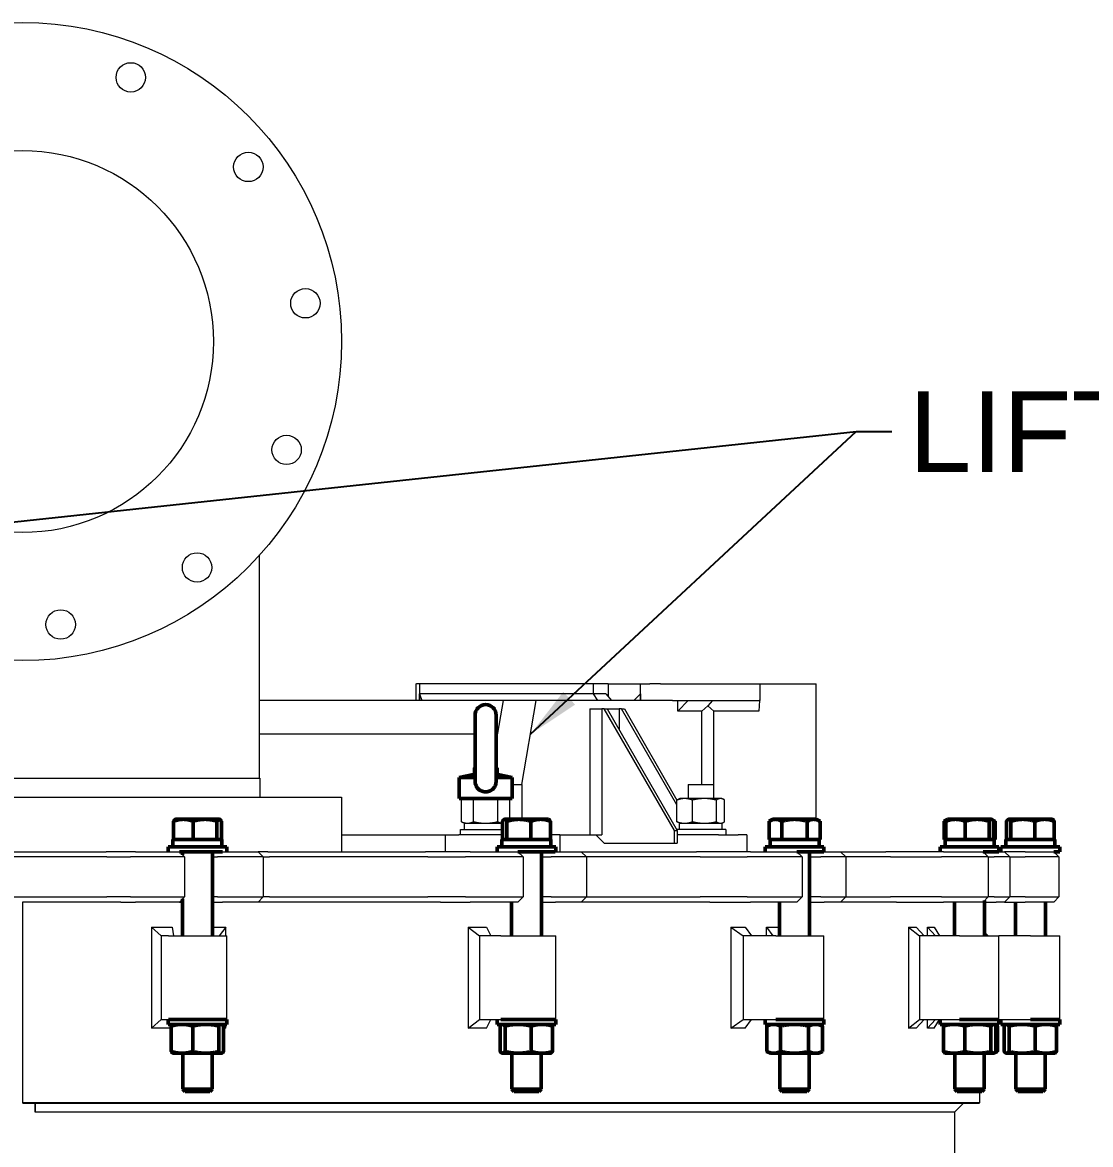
# Model space of a CAD drawing. Header units: inches. Extents: x 20 to 536, y 8 to 344.
# Drawn here: x 277 to 308.8, y 126.69 to 160.09 of the extents above; entities that cross this region are included whole.
import ezdxf

# ---------------------------------------------------------------- set-up
doc = ezdxf.new("R2010")
doc.units = ezdxf.units.IN
doc.header["$LTSCALE"] = 16
doc.header["$MEASUREMENT"] = 0
doc.layers.add('Symbol (ANSI)', color=7, linetype='Continuous', lineweight=25)
doc.layers.add('Visible (ANSI)', color=7, linetype='Continuous', lineweight=50)
doc.styles.add('Standard D-E', font='arial.ttf')
doc.dimstyles.new('in [mm] D-E NeptuneBenson$7', dxfattribs={"dimscale": 16, "dimtxt": 0.15, "dimasz": 0.098425, "dimexe": 0.125, "dimexo": 0.063, "dimgap": 0.031496, "dimtad": 0, "dimtih": 1, "dimtoh": 1, "dimdec": 4, "dimrnd": 1e-08, "dimzin": 3, "dimdsep": 46, "dimlunit": 5, "dimtxsty": 'Standard D-E', "dimcen": 0.09, "dimdle": 0.393701, "dimclrd": 256, "dimclre": 256, "dimclrt": 256, "dimadec": 1, "dimazin": 1, "dimtfac": 1, "dimtofl": 0, "dimtmove": 0, "dimatfit": 3, "dimfxl": 1, "dimfrac": 1, "dimtolj": 1, "dimtzin": 4, "dimlwd": -1, "dimlwe": -1, "dimarcsym": 0})

msp = doc.modelspace()

# ---------------------------------------------------------------- linework, layer by layer
at = {"layer": 'Visible (ANSI)', "linetype": 'Continuous', "lineweight": 18}
for p, q in [((284.06419, 137.59484), (284.06419, 144.24046)), ((288.71083, 140.40734), (288.72913, 140.40734)), ((288.71083, 140.40734), (288.71083, 139.90734)), ((288.8261, 140.40734), (288.72913, 140.40734)), ((293.99075, 140.40734), (288.8261, 140.40734)), ((288.8261, 140.40734), (288.8261, 139.90734)), ((294.4395, 140.40734), (293.99075, 140.40734)), ((293.99075, 140.40734), (293.99075, 140.10734)), ((294.4395, 140.40734), (294.65294, 140.40734)), ((294.4395, 140.40734), (294.4395, 140.02858)), ((294.65294, 140.40734), (295.40344, 140.40734)), ((295.40344, 140.40734), (295.68129, 140.40734)), ((295.40344, 139.90734), (295.40344, 140.40734)), ((295.99797, 140.40734), (295.68129, 140.40734)), ((295.99797, 140.40734), (298.92975, 140.40734)), ((298.92975, 140.40734), (298.96459, 140.40734)), ((298.96459, 140.40734), (299.93982, 140.40734)), ((298.96459, 139.90734), (298.96459, 140.40734)), ((299.93982, 140.40734), (300.63211, 140.40734)), ((300.63211, 136.37097), (300.63211, 140.40734)), ((288.8261, 140.10734), (288.89487, 139.90734)), ((288.8261, 139.90734), (288.8261, 140.10734)), ((293.99075, 140.10734), (288.8261, 140.10734)), ((294.37337, 140.10734), (293.99075, 140.10734)), ((293.99075, 140.10734), (294.12236, 139.90734)), ((294.37337, 140.10734), (294.54131, 139.90734)), ((295.40344, 140.10734), (295.20642, 139.90734)), ((295.40344, 140.10734), (295.40344, 139.90734)), ((291.3129, 139.90734), (284.06419, 139.90734)), ((291.3129, 139.90734), (288.89487, 139.90734)), ((291.3129, 139.90734), (291.10615, 138.70351)), ((292.29804, 139.90734), (291.3129, 139.90734)), ((291.86869, 137.40734), (292.29804, 139.90734)), ((296.35013, 139.90734), (292.29804, 139.90734)), ((293.89305, 139.65734), (294.25458, 139.65734)), ((293.89305, 139.65734), (293.89305, 135.90734)), ((294.32107, 139.65734), (294.25458, 139.65734)), ((294.25458, 139.65734), (294.25458, 135.90734)), ((296.40958, 136.03734), (294.32107, 139.65734)), ((294.32107, 139.65734), (294.40694, 139.65734)), ((294.40694, 139.65734), (296.49545, 136.03734)), ((294.40827, 139.65734), (294.76979, 139.65734)), ((294.40827, 139.65734), (294.40827, 139.65505)), ((294.83629, 139.65734), (294.76979, 139.65734)), ((294.76979, 139.65734), (294.76979, 139.02842)), ((296.48593, 136.79801), (294.83629, 139.65734)), ((294.83629, 139.65734), (294.92216, 139.65734)), ((294.92216, 139.65734), (296.48701, 136.94499)), ((296.35013, 139.90734), (298.92975, 139.90734)), ((296.82316, 139.90734), (296.5153, 139.59484)), ((296.5153, 139.59484), (296.5153, 139.90734)), ((297.40687, 139.74577), (297.22441, 139.59484)), ((297.54476, 139.90734), (297.40687, 139.74577)), ((297.58934, 139.59484), (297.40687, 139.74577)), ((298.9482, 139.90734), (298.92036, 139.59484)), ((298.96459, 139.90734), (298.92975, 139.90734)), ((297.22441, 139.59484), (296.5153, 139.59484)), ((297.22441, 137.40734), (297.22441, 139.59484)), ((298.92036, 139.59484), (297.58934, 139.59484)), ((297.58934, 136.98934), (297.58934, 139.59484)), ((290.47623, 138.90734), (284.06419, 138.90734)), ((291.14116, 138.90734), (291.10615, 138.90734)), ((290.42869, 137.90734), (290.41619, 137.89484)), ((290.47623, 137.89484), (290.41619, 137.89484)), ((290.41619, 137.89484), (290.41619, 137.69835)), ((290.42869, 137.90734), (290.47623, 137.90734)), ((291.10615, 137.90734), (291.15369, 137.90734)), ((291.16619, 137.89484), (291.10615, 137.89484)), ((291.15369, 137.90734), (291.16619, 137.89484)), ((291.16619, 137.89484), (291.16619, 137.69835)), ((269.93919, 137.59484), (284.06519, 137.59484)), ((284.06519, 137.59484), (284.06519, 137.03234)), ((291.57859, 137.40734), (291.86869, 137.40734)), ((291.86869, 137.40734), (291.86869, 136.37097)), ((296.82166, 137.40734), (297.57166, 137.40734)), ((296.82166, 137.40734), (296.82166, 136.98934)), ((297.57166, 137.40734), (297.57166, 136.98934)), ((267.50219, 137.03234), (286.50219, 137.03234)), ((286.50219, 137.03234), (286.50219, 135.40734)), ((290.16619, 136.98934), (290.0695, 136.94426)), ((291.41619, 136.98934), (291.51288, 136.94426)), ((296.57166, 136.98934), (296.53155, 136.97064)), ((296.71788, 136.98934), (296.57166, 136.98934)), ((297.30519, 136.98934), (296.71788, 136.98934)), ((297.78397, 136.98934), (297.30519, 136.98934)), ((297.82166, 136.98934), (297.78397, 136.98934)), ((297.82166, 136.98934), (297.86177, 136.97064)), ((290.0695, 136.30043), (290.0695, 136.94426)), ((290.43035, 136.30043), (290.43035, 136.94426)), ((291.15203, 136.30043), (291.15203, 136.94426)), ((291.51288, 136.37097), (291.51288, 136.94426)), ((296.48593, 136.30043), (296.48593, 136.94426)), ((296.94983, 136.30043), (296.94983, 136.94426)), ((297.66055, 136.30043), (297.66055, 136.94426)), ((297.90738, 136.30043), (297.90738, 136.94426)), ((290.16619, 136.25534), (290.0695, 136.30043)), ((290.04119, 136.06734), (291.29305, 136.06734)), ((290.04119, 135.90734), (290.04119, 136.06734)), ((290.16571, 136.06734), (290.16571, 136.25534)), ((290.16571, 136.25534), (291.29305, 136.25534)), ((296.40958, 136.03734), (296.49545, 136.03734)), ((296.40958, 135.65734), (296.40958, 136.03734)), ((297.94666, 136.06734), (296.47814, 136.06734)), ((296.49545, 136.03734), (296.49545, 135.65734)), ((296.57166, 136.25534), (296.53155, 136.27405)), ((296.56416, 136.25534), (297.82916, 136.25534)), ((296.56416, 136.06734), (296.56416, 136.25534)), ((297.82166, 136.25534), (297.86177, 136.27405)), ((297.82916, 136.06734), (297.82916, 136.25534)), ((297.94666, 136.06734), (297.94666, 135.90734)), ((286.50219, 135.90734), (289.58341, 135.90734)), ((289.58341, 135.90734), (289.99754, 135.90734)), ((289.58341, 135.90734), (289.58341, 135.40734)), ((291.29305, 135.90734), (289.99754, 135.90734)), ((292.99825, 135.90734), (292.71766, 135.90734)), ((292.99825, 135.90734), (293.89305, 135.90734)), ((292.99825, 135.90734), (292.99825, 135.40734)), ((293.89305, 135.90734), (294.25458, 135.90734)), ((294.07479, 135.90734), (294.32107, 135.65734)), ((294.32107, 135.65734), (296.40958, 135.65734)), ((296.40958, 135.65734), (296.49545, 135.65734)), ((297.72687, 135.90734), (296.49545, 135.90734)), ((297.72687, 135.90734), (298.30531, 135.90734)), ((298.56292, 135.90734), (298.30531, 135.90734)), ((298.56292, 135.90734), (298.57035, 135.90734)), ((298.57035, 135.90734), (298.57035, 135.40734)), ((274.50487, 135.40734), (279.49951, 135.40734)), ((280.20227, 135.40734), (279.49951, 135.40734)), ((280.36831, 135.40734), (280.20227, 135.40734)), ((280.36831, 135.40734), (281.31926, 135.40734)), ((281.31926, 135.40734), (281.59243, 135.40734)), ((281.59243, 135.40734), (281.67323, 135.40734)), ((281.67323, 135.40734), (281.82823, 135.25234)), ((282.96188, 135.40734), (282.95853, 135.40734)), ((282.96188, 135.40734), (283.07422, 135.40734)), ((283.07422, 135.40734), (283.34461, 135.40734)), ((283.34461, 135.40734), (284.01509, 135.40734)), ((284.31234, 135.40734), (284.01509, 135.40734)), ((284.01509, 135.40734), (284.17009, 135.25234)), ((284.31234, 135.40734), (289.00577, 135.40734)), ((289.85039, 135.40734), (289.00577, 135.40734)), ((290.3285, 135.40734), (289.85039, 135.40734)), ((290.3285, 135.40734), (291.45805, 135.40734)), ((291.45805, 135.40734), (291.70105, 135.40734)), ((291.70105, 135.40734), (291.75058, 135.40734)), ((291.75058, 135.40734), (291.90558, 135.25234)), ((292.87234, 135.40734), (292.86269, 135.40734)), ((292.87234, 135.40734), (293.00412, 135.40734)), ((293.00412, 135.40734), (293.23911, 135.40734)), ((293.23911, 135.40734), (293.63734, 135.40734)), ((293.63734, 135.40734), (297.06421, 135.40734)), ((293.63734, 135.40734), (293.79234, 135.25234)), ((297.94883, 135.40734), (297.06421, 135.40734)), ((298.68134, 135.40734), (297.94883, 135.40734)), ((298.68134, 135.40734), (299.85325, 135.40734)), ((299.85325, 135.40734), (300.03677, 135.40734)), ((300.03677, 135.40734), (300.06051, 135.40734)), ((300.06051, 135.40734), (300.21551, 135.25234)), ((300.86863, 135.40734), (300.86337, 135.40734)), ((300.86863, 135.40734), (301.00394, 135.40734)), ((301.00394, 135.40734), (301.1752, 135.40734)), ((301.1752, 135.40734), (301.35507, 135.40734)), ((301.35507, 135.40734), (302.70288, 135.40734)), ((301.35507, 135.40734), (301.51007, 135.25234)), ((303.5208, 135.40734), (302.70288, 135.40734)), ((304.41935, 135.40734), (303.5208, 135.40734)), ((304.41935, 135.40734), (305.49227, 135.40734)), ((305.49227, 135.40734), (305.59418, 135.40734)), ((305.59418, 135.40734), (305.60073, 135.40734)), ((305.60073, 135.40734), (305.75573, 135.25234)), ((306.07392, 135.40734), (306.1088, 135.40734)), ((306.1088, 135.40734), (306.19567, 135.40734)), ((306.19567, 135.40734), (306.23739, 135.40734)), ((306.85044, 135.40734), (306.23739, 135.40734)), ((306.23739, 135.40734), (306.39239, 135.25234)), ((306.85044, 135.40734), (307.69497, 135.40734)), ((307.69497, 135.40734), (307.70297, 135.40734)), ((307.70297, 135.40734), (307.703, 135.40734)), ((307.703, 135.40734), (307.858, 135.25234)), ((279.51317, 135.25234), (274.49121, 135.25234)), ((279.51317, 135.25234), (280.04962, 135.25234)), ((280.04962, 135.25234), (280.21567, 135.25234)), ((281.34105, 135.25234), (280.21567, 135.25234)), ((281.6156, 135.25234), (281.34105, 135.25234)), ((281.82823, 135.25234), (281.6156, 135.25234)), ((281.82823, 135.25234), (281.82823, 134.06234)), ((282.66023, 135.25234), (282.80924, 135.25234)), ((283.10487, 135.25234), (282.80924, 135.25234)), ((283.37662, 135.25234), (283.10487, 135.25234)), ((284.17009, 135.25234), (283.37662, 135.25234)), ((284.17009, 135.25234), (284.35231, 135.25234)), ((284.17009, 135.25234), (284.17009, 134.06234)), ((289.07141, 135.25234), (284.35231, 135.25234)), ((289.07141, 135.25234), (289.71616, 135.25234)), ((289.71616, 135.25234), (290.19427, 135.25234)), ((291.53101, 135.25234), (290.19427, 135.25234)), ((291.77524, 135.25234), (291.53101, 135.25234)), ((291.90558, 135.25234), (291.77524, 135.25234)), ((291.90558, 135.25234), (291.90558, 134.06234)), ((292.45286, 135.25234), (292.73811, 135.25234)), ((293.08488, 135.25234), (292.73811, 135.25234)), ((293.32106, 135.25234), (293.08488, 135.25234)), ((293.79234, 135.25234), (293.32106, 135.25234)), ((297.17392, 135.25234), (293.79234, 135.25234)), ((293.79234, 135.25234), (293.79234, 134.06234)), ((297.17392, 135.25234), (297.8492, 135.25234)), ((297.8492, 135.25234), (298.5817, 135.25234)), ((299.96858, 135.25234), (298.5817, 135.25234)), ((300.15303, 135.25234), (299.96858, 135.25234)), ((300.21551, 135.25234), (300.15303, 135.25234)), ((300.21551, 135.25234), (300.21551, 134.06234)), ((300.43587, 135.25234), (300.769, 135.25234)), ((301.12508, 135.25234), (300.769, 135.25234)), ((301.2972, 135.25234), (301.12508, 135.25234)), ((301.51007, 135.25234), (301.2972, 135.25234)), ((302.84342, 135.25234), (301.51007, 135.25234)), ((301.51007, 135.25234), (301.51007, 134.06234)), ((302.84342, 135.25234), (303.46779, 135.25234)), ((303.46779, 135.25234), (304.36633, 135.25234)), ((305.63607, 135.25234), (304.36633, 135.25234)), ((305.73849, 135.25234), (305.63607, 135.25234)), ((305.75573, 135.25234), (305.73849, 135.25234)), ((305.75573, 135.25234), (305.93326, 135.25234)), ((305.75573, 135.25234), (305.75573, 134.06234)), ((306.25571, 135.25234), (305.93326, 135.25234)), ((306.34301, 135.25234), (306.25571, 135.25234)), ((306.39239, 135.25234), (306.34301, 135.25234)), ((306.39239, 135.25234), (306.85044, 135.25234)), ((306.39239, 135.25234), (306.39239, 134.06234)), ((307.84988, 135.25234), (306.85044, 135.25234)), ((307.85793, 135.25234), (307.84988, 135.25234)), ((307.858, 135.25234), (307.85793, 135.25234)), ((307.858, 135.25234), (307.858, 134.06234)), ((274.49121, 134.06234), (279.51317, 134.06234)), ((280.04962, 134.06234), (279.51317, 134.06234)), ((280.21567, 134.06234), (280.04962, 134.06234)), ((280.21567, 134.06234), (281.34105, 134.06234)), ((281.34105, 134.06234), (281.6156, 134.06234)), ((281.6156, 134.06234), (281.82823, 134.06234)), ((281.67323, 133.90734), (281.82823, 134.06234)), ((282.80924, 134.06234), (282.66023, 134.06234)), ((282.80924, 134.06234), (283.10487, 134.06234)), ((283.10487, 134.06234), (283.37662, 134.06234)), ((283.37662, 134.06234), (284.17009, 134.06234)), ((284.01509, 133.90734), (284.17009, 134.06234)), ((284.35231, 134.06234), (284.17009, 134.06234)), ((284.35231, 134.06234), (289.07141, 134.06234)), ((289.71616, 134.06234), (289.07141, 134.06234)), ((290.19427, 134.06234), (289.71616, 134.06234)), ((290.19427, 134.06234), (291.53101, 134.06234)), ((291.53101, 134.06234), (291.77524, 134.06234)), ((291.75058, 133.90734), (291.90558, 134.06234)), ((291.77524, 134.06234), (291.90558, 134.06234)), ((292.73811, 134.06234), (292.45286, 134.06234)), ((292.73811, 134.06234), (293.08488, 134.06234)), ((293.08488, 134.06234), (293.32106, 134.06234)), ((293.32106, 134.06234), (293.79234, 134.06234)), ((293.63734, 133.90734), (293.79234, 134.06234)), ((293.79234, 134.06234), (297.17392, 134.06234)), ((297.8492, 134.06234), (297.17392, 134.06234)), ((298.5817, 134.06234), (297.8492, 134.06234)), ((298.5817, 134.06234), (299.96858, 134.06234)), ((299.96858, 134.06234), (300.15303, 134.06234)), ((300.06051, 133.90734), (300.21551, 134.06234)), ((300.15303, 134.06234), (300.21551, 134.06234)), ((300.769, 134.06234), (300.43587, 134.06234)), ((300.769, 134.06234), (301.12508, 134.06234)), ((301.12508, 134.06234), (301.2972, 134.06234)), ((301.2972, 134.06234), (301.51007, 134.06234)), ((301.35507, 133.90734), (301.51007, 134.06234)), ((301.51007, 134.06234), (302.84342, 134.06234)), ((303.46779, 134.06234), (302.84342, 134.06234)), ((304.36633, 134.06234), (303.46779, 134.06234)), ((304.36633, 134.06234), (305.63607, 134.06234)), ((305.60073, 133.90734), (305.75573, 134.06234)), ((305.63607, 134.06234), (305.73849, 134.06234)), ((305.73849, 134.06234), (305.75573, 134.06234)), ((305.93326, 134.06234), (305.75573, 134.06234)), ((305.93326, 134.06234), (306.25571, 134.06234)), ((306.23739, 133.90734), (306.39239, 134.06234)), ((306.25571, 134.06234), (306.34301, 134.06234)), ((306.34301, 134.06234), (306.39239, 134.06234)), ((306.85044, 134.06234), (306.39239, 134.06234)), ((306.85044, 134.06234), (307.84988, 134.06234)), ((307.703, 133.90734), (307.858, 134.06234)), ((307.84988, 134.06234), (307.85793, 134.06234)), ((307.85793, 134.06234), (307.858, 134.06234)), ((277.00222, 133.90734), (277.00222, 127.93859)), ((279.93238, 133.90734), (277.00222, 133.90734)), ((279.93238, 133.90734), (280.20227, 133.90734)), ((280.20227, 133.90734), (280.36831, 133.90734)), ((281.31926, 133.90734), (280.36831, 133.90734)), ((281.59243, 133.90734), (281.31926, 133.90734)), ((281.67323, 133.90734), (281.59243, 133.90734)), ((281.67323, 133.90734), (281.76523, 133.90734)), ((282.66023, 133.90734), (282.77941, 133.90734)), ((282.77941, 133.90734), (282.96188, 133.90734)), ((283.07422, 133.90734), (282.96188, 133.90734)), ((283.34461, 133.90734), (283.07422, 133.90734)), ((284.01509, 133.90734), (283.34461, 133.90734)), ((289.45204, 133.90734), (284.01509, 133.90734)), ((289.45204, 133.90734), (289.85039, 133.90734)), ((289.85039, 133.90734), (290.3285, 133.90734)), ((291.45805, 133.90734), (290.3285, 133.90734)), ((291.70105, 133.90734), (291.45805, 133.90734)), ((291.75058, 133.90734), (291.70105, 133.90734)), ((292.45286, 133.90734), (292.87234, 133.90734)), ((293.00412, 133.90734), (292.87234, 133.90734)), ((293.23911, 133.90734), (293.00412, 133.90734)), ((293.63734, 133.90734), (293.23911, 133.90734)), ((297.47007, 133.90734), (293.63734, 133.90734)), ((297.47007, 133.90734), (297.94883, 133.90734)), ((297.94883, 133.90734), (298.68134, 133.90734)), ((299.85325, 133.90734), (298.68134, 133.90734)), ((300.03677, 133.90734), (299.85325, 133.90734)), ((300.06051, 133.90734), (300.03677, 133.90734)), ((300.43587, 133.90734), (300.86863, 133.90734)), ((301.00394, 133.90734), (300.86863, 133.90734)), ((301.1752, 133.90734), (301.00394, 133.90734)), ((301.35507, 133.90734), (301.1752, 133.90734)), ((303.01937, 133.90734), (301.35507, 133.90734)), ((303.01937, 133.90734), (303.5208, 133.90734)), ((303.5208, 133.90734), (304.41935, 133.90734)), ((305.49227, 133.90734), (304.41935, 133.90734)), ((305.59418, 133.90734), (305.49227, 133.90734)), ((305.60073, 133.90734), (305.59418, 133.90734)), ((305.64642, 133.90734), (305.98627, 133.90734)), ((306.1088, 133.90734), (305.98627, 133.90734)), ((306.19567, 133.90734), (306.1088, 133.90734)), ((306.23739, 133.90734), (306.19567, 133.90734)), ((306.23739, 133.90734), (306.85044, 133.90734)), ((307.69497, 133.90734), (306.85044, 133.90734)), ((307.70297, 133.90734), (307.69497, 133.90734)), ((307.703, 133.90734), (307.70297, 133.90734)), ((280.83973, 133.15724), (280.83973, 130.15744)), ((280.83973, 133.15724), (281.46252, 133.15724)), ((280.83973, 133.15724), (281.13077, 132.90734)), ((281.46252, 133.15724), (281.50163, 132.90734)), ((282.66023, 133.15724), (283.05535, 133.15724)), ((283.05535, 133.15724), (282.85419, 132.90734)), ((283.05535, 132.90734), (283.05535, 133.15724)), ((290.26756, 133.15724), (290.26756, 130.15744)), ((290.26756, 133.15724), (290.82145, 133.15724)), ((290.26756, 133.15724), (290.61339, 132.90734)), ((290.82145, 133.15724), (290.94263, 132.90734)), ((298.09539, 133.15724), (298.09539, 130.15744)), ((298.09539, 133.15724), (298.51357, 133.15724)), ((298.09539, 133.15724), (298.45429, 132.90734)), ((298.51357, 133.15724), (298.70221, 132.90734)), ((299.15077, 133.15724), (299.34499, 132.90734)), ((299.15077, 132.90734), (299.15077, 133.15724)), ((299.15077, 133.15724), (299.54087, 133.15724)), ((303.37907, 133.15724), (303.37907, 130.15744)), ((303.37907, 133.15724), (303.61111, 133.15724)), ((303.37907, 133.15724), (303.70775, 132.90734)), ((303.61111, 133.15724), (303.84444, 132.90734)), ((303.95015, 133.15724), (304.18646, 132.90734)), ((303.95015, 132.90734), (303.95015, 133.15724)), ((303.95015, 133.15724), (304.14855, 133.15724)), ((304.14855, 133.15724), (304.30629, 132.90734)), ((305.64642, 133.01003), (305.7491, 132.90734)), ((305.64642, 132.99783), (305.74013, 132.90734)), ((281.35103, 132.90734), (281.13077, 132.90734)), ((281.13077, 132.90734), (281.13077, 130.40734)), ((281.35103, 132.90734), (283.08773, 132.90734)), ((283.08773, 130.40734), (283.08773, 132.90734)), ((291.24758, 132.90734), (290.61339, 132.90734)), ((290.61339, 132.90734), (290.61339, 130.40734)), ((291.24758, 132.90734), (292.88036, 132.90734)), ((292.88036, 130.40734), (292.88036, 132.90734)), ((299.42593, 132.90734), (298.45429, 132.90734)), ((298.45429, 132.90734), (298.45429, 130.40734)), ((299.42593, 132.90734), (300.86337, 132.90734)), ((300.86337, 130.40734), (300.86337, 132.90734)), ((304.89965, 132.90734), (303.70775, 132.90734)), ((303.70775, 132.90734), (303.70775, 130.40734)), ((304.89965, 132.90734), (306.07392, 132.90734)), ((306.07392, 130.40734), (306.07392, 132.90734)), ((307.00852, 132.90734), (306.07392, 132.90734)), ((307.00852, 132.90734), (307.88352, 132.90734)), ((307.88352, 130.40734), (307.88352, 132.90734)), ((277.00222, 130.90734), (277.00217, 130.90734)), ((280.83973, 130.15744), (281.13077, 130.40734)), ((281.13077, 130.40734), (281.35103, 130.40734)), ((283.08773, 130.40734), (281.35103, 130.40734)), ((290.26756, 130.15744), (290.61339, 130.40734)), ((290.61339, 130.40734), (291.24758, 130.40734)), ((290.82145, 130.15744), (290.94263, 130.40734)), ((292.88036, 130.40734), (291.24758, 130.40734)), ((298.09539, 130.15744), (298.45429, 130.40734)), ((298.45429, 130.40734), (299.42593, 130.40734)), ((298.51357, 130.15744), (298.70221, 130.40734)), ((300.86337, 130.40734), (299.42593, 130.40734)), ((303.37907, 130.15744), (303.70775, 130.40734)), ((303.61111, 130.15744), (303.84444, 130.40734)), ((303.70775, 130.40734), (304.89965, 130.40734)), ((303.95015, 130.15744), (304.18646, 130.40734)), ((303.95015, 130.15744), (303.95015, 130.40734)), ((304.14855, 130.15744), (304.30629, 130.40734)), ((306.07392, 130.40734), (304.89965, 130.40734)), ((306.07392, 130.40734), (307.00852, 130.40734)), ((307.88352, 130.40734), (307.00852, 130.40734)), ((281.43313, 130.15744), (280.83973, 130.15744)), ((281.47848, 130.2594), (281.47963, 130.26672)), ((283.05535, 130.15744), (282.96739, 130.26672)), ((283.05535, 130.15744), (282.99234, 130.15744)), ((283.05535, 130.15744), (283.05535, 130.26672)), ((290.82145, 130.15744), (290.26756, 130.15744)), ((298.51357, 130.15744), (298.09539, 130.15744)), ((299.15077, 130.15744), (299.15077, 130.26672)), ((299.15077, 130.15744), (299.15814, 130.16692)), ((299.15814, 130.15744), (299.15077, 130.15744)), ((299.21656, 130.24209), (299.2357, 130.26672)), ((303.61111, 130.15744), (303.37907, 130.15744)), ((304.14855, 130.15744), (303.95015, 130.15744)), ((305.50352, 127.93859), (305.50352, 128.26697)), ((277.00222, 127.93859), (305.50352, 127.93859)), ((305.47227, 127.90734), (277.0266, 127.90734)), ((277.38534, 127.90734), (277.38192, 127.65734)), ((277.38192, 127.65734), (277.38192, 127.90734)), ((304.75421, 127.65734), (277.38192, 127.65734)), ((304.75421, 127.65734), (305.00421, 127.90734)), ((304.75421, 127.65734), (304.75421, 115.65734)), ((305.47227, 127.90734), (305.50352, 127.93859))]:
    msp.add_line(p, q, dxfattribs=at)
at = {"layer": 'Visible (ANSI)'}
for p, q in [((290.47623, 139.46966), (290.47623, 137.53399)), ((291.10615, 137.53399), (291.10615, 139.46966)), ((290.37585, 137.69835), (290.00379, 137.61926)), ((290.47623, 137.69835), (290.37585, 137.69835)), ((291.20653, 137.69835), (291.10615, 137.69835)), ((291.20653, 137.69835), (291.57859, 137.61926)), ((290.47623, 137.61926), (290.00379, 137.61926)), ((290.00379, 136.98934), (290.00379, 137.61926)), ((291.57859, 137.61926), (291.10615, 137.61926)), ((291.57859, 136.98934), (291.57859, 137.61926)), ((291.57859, 136.98934), (290.00379, 136.98934)), ((281.50144, 135.76697), (281.50144, 136.31238)), ((281.55673, 136.37097), (281.54684, 136.36526)), ((281.79204, 136.37097), (281.55673, 136.37097)), ((282.4383, 136.37097), (281.79204, 136.37097)), ((282.08265, 135.76697), (282.08265, 136.31238)), ((282.85899, 136.37097), (282.4383, 136.37097)), ((282.79394, 135.76697), (282.79394, 136.31238)), ((282.86873, 136.37097), (282.85899, 136.37097)), ((282.86873, 136.37097), (282.87863, 136.36526)), ((282.92403, 135.76697), (282.92403, 136.31238)), ((291.29305, 135.76697), (291.29305, 136.31238)), ((291.34936, 136.37097), (291.33901, 136.365)), ((291.35954, 136.37097), (291.34936, 136.37097)), ((291.78219, 136.37097), (291.35954, 136.37097)), ((291.42604, 135.76697), (291.42604, 136.31238)), ((292.428, 136.37097), (291.78219, 136.37097)), ((292.13834, 135.76697), (292.13834, 136.31238)), ((292.66136, 136.37097), (292.428, 136.37097)), ((292.66136, 136.37097), (292.6717, 136.365)), ((292.71766, 135.76697), (292.71766, 136.31238)), ((299.23089, 135.76697), (299.23089, 136.31238)), ((299.33237, 136.37097), (299.23174, 136.31287)), ((299.4209, 136.37097), (299.33237, 136.37097)), ((299.98965, 136.37097), (299.4209, 136.37097)), ((299.6109, 135.76697), (299.6109, 136.31238)), ((300.55712, 136.37097), (299.98965, 136.37097)), ((300.36839, 135.76697), (300.36839, 136.31238)), ((300.64437, 136.37097), (300.55712, 136.37097)), ((300.64437, 136.37097), (300.74501, 136.31287)), ((300.74586, 135.76697), (300.74586, 136.31238)), ((304.44144, 135.76697), (304.44144, 136.31238)), ((304.53302, 136.36526), (304.44228, 136.31287)), ((304.48762, 135.76697), (304.48762, 136.31238)), ((304.54292, 136.37097), (304.53302, 136.36526)), ((304.77822, 136.37097), (304.54292, 136.37097)), ((305.42448, 136.37097), (304.77822, 136.37097)), ((305.06883, 135.76697), (305.06883, 136.31238)), ((305.84517, 136.37097), (305.42448, 136.37097)), ((305.78013, 135.76697), (305.78013, 136.31238)), ((305.85492, 136.37097), (305.84517, 136.37097)), ((305.85492, 136.37097), (305.86481, 136.36526)), ((305.86481, 136.36526), (305.95556, 136.31287)), ((305.91022, 135.76697), (305.91022, 136.31238)), ((305.9564, 135.76697), (305.9564, 136.31238)), ((306.29622, 135.76697), (306.29622, 136.31238)), ((306.35252, 136.37097), (306.34217, 136.365)), ((306.36271, 136.37097), (306.35252, 136.37097)), ((306.78535, 136.37097), (306.36271, 136.37097)), ((306.4292, 135.76697), (306.4292, 136.31238)), ((307.43116, 136.37097), (306.78535, 136.37097)), ((307.1415, 135.76697), (307.1415, 136.31238)), ((307.66452, 136.37097), (307.43116, 136.37097)), ((307.66452, 136.37097), (307.67487, 136.365)), ((307.72082, 135.76697), (307.72082, 136.31238)), ((281.48323, 135.76697), (282.94223, 135.76697)), ((281.48323, 135.76697), (281.48323, 135.54797)), ((281.79204, 135.76697), (281.50144, 135.76697)), ((281.55673, 135.76697), (281.55673, 135.76697)), ((282.08265, 135.76697), (281.79204, 135.76697)), ((282.4383, 135.76697), (282.08265, 135.76697)), ((282.79394, 135.76697), (282.4383, 135.76697)), ((282.85899, 135.76697), (282.79394, 135.76697)), ((282.92403, 135.76697), (282.85899, 135.76697)), ((282.86873, 135.76697), (282.86873, 135.76697)), ((282.94223, 135.76697), (282.94223, 135.54797)), ((291.27586, 135.76697), (292.73486, 135.76697)), ((291.27586, 135.76697), (291.27586, 135.54797)), ((291.35954, 135.76697), (291.29305, 135.76697)), ((291.34936, 135.76697), (291.34936, 135.76697)), ((291.42604, 135.76697), (291.35954, 135.76697)), ((291.78219, 135.76697), (291.42604, 135.76697)), ((292.13834, 135.76697), (291.78219, 135.76697)), ((292.428, 135.76697), (292.13834, 135.76697)), ((292.71766, 135.76697), (292.428, 135.76697)), ((292.66136, 135.76697), (292.66136, 135.76697)), ((292.73486, 135.76697), (292.73486, 135.54797)), ((299.4209, 135.76697), (299.23089, 135.76697)), ((299.25887, 135.76697), (300.71787, 135.76697)), ((299.25887, 135.76697), (299.25887, 135.54797)), ((299.33237, 135.76697), (299.33237, 135.76697)), ((299.6109, 135.76697), (299.4209, 135.76697)), ((299.98965, 135.76697), (299.6109, 135.76697)), ((300.36839, 135.76697), (299.98965, 135.76697)), ((300.55712, 135.76697), (300.36839, 135.76697)), ((300.74586, 135.76697), (300.55712, 135.76697)), ((300.64437, 135.76697), (300.64437, 135.76697)), ((300.71787, 135.76697), (300.71787, 135.54797)), ((304.48762, 135.76697), (304.44144, 135.76697)), ((304.46942, 135.76697), (305.92842, 135.76697)), ((304.46942, 135.76697), (304.46942, 135.54797)), ((304.77822, 135.76697), (304.48762, 135.76697)), ((304.54292, 135.76697), (304.54292, 135.76697)), ((305.06883, 135.76697), (304.77822, 135.76697)), ((305.42448, 135.76697), (305.06883, 135.76697)), ((305.78013, 135.76697), (305.42448, 135.76697)), ((305.84517, 135.76697), (305.78013, 135.76697)), ((305.91022, 135.76697), (305.84517, 135.76697)), ((305.85492, 135.76697), (305.85492, 135.76697)), ((305.9564, 135.76697), (305.91022, 135.76697)), ((305.92842, 135.76697), (305.92842, 135.54797)), ((306.27902, 135.76697), (307.73802, 135.76697)), ((306.27902, 135.76697), (306.27902, 135.54797)), ((306.36271, 135.76697), (306.29622, 135.76697)), ((306.35252, 135.76697), (306.35252, 135.76697)), ((306.4292, 135.76697), (306.36271, 135.76697)), ((306.78535, 135.76697), (306.4292, 135.76697)), ((307.1415, 135.76697), (306.78535, 135.76697)), ((307.43116, 135.76697), (307.1415, 135.76697)), ((307.72082, 135.76697), (307.43116, 135.76697)), ((307.66452, 135.76697), (307.66452, 135.76697)), ((307.73802, 135.76697), (307.73802, 135.54797)), ((283.08773, 135.54797), (281.33773, 135.54797)), ((281.33773, 135.40734), (281.33773, 135.54797)), ((281.67323, 135.40734), (282.95853, 135.40734)), ((281.76523, 135.40734), (281.76523, 135.31533)), ((282.66023, 135.40734), (282.66023, 132.90734)), ((283.08773, 135.40734), (283.08773, 135.54797)), ((292.88036, 135.54797), (291.13036, 135.54797)), ((291.13036, 135.40734), (291.13036, 135.54797)), ((291.75058, 135.40734), (292.86269, 135.40734)), ((292.45286, 135.40734), (292.45286, 132.90734)), ((292.88036, 135.40734), (292.88036, 135.54797)), ((300.86337, 135.54797), (299.11337, 135.54797)), ((299.11337, 135.40734), (299.11337, 135.54797)), ((300.06051, 135.40734), (300.86337, 135.40734)), ((300.43587, 135.40734), (300.43587, 132.90734)), ((300.86337, 135.40734), (300.86337, 135.54797)), ((306.07392, 135.54797), (304.32392, 135.54797)), ((304.32392, 135.40734), (304.32392, 135.54797)), ((305.60073, 135.40734), (306.07392, 135.40734)), ((305.64642, 135.40734), (305.64642, 135.36165)), ((306.07392, 135.40734), (306.07392, 135.54797)), ((307.88352, 135.54797), (306.13352, 135.54797)), ((306.13352, 135.40734), (306.13352, 135.54797)), ((307.703, 135.40734), (307.88352, 135.40734)), ((307.88352, 135.40734), (307.88352, 135.54797)), ((281.76523, 133.99935), (281.76523, 132.90734)), ((291.55786, 133.90734), (291.55786, 132.90734)), ((299.54087, 133.90734), (299.54087, 132.90734)), ((304.75142, 133.90734), (304.75142, 132.90734)), ((305.64642, 133.95303), (305.64642, 132.90734)), ((306.56102, 133.90734), (306.56102, 132.90734)), ((307.45602, 133.90734), (307.45602, 132.90734)), ((281.33773, 130.26672), (281.33773, 130.40734)), ((283.08773, 130.40734), (281.35103, 130.40734)), ((283.08773, 130.26672), (283.08773, 130.40734)), ((291.13036, 130.26672), (291.13036, 130.40734)), ((292.88036, 130.40734), (291.24758, 130.40734)), ((292.88036, 130.26672), (292.88036, 130.40734)), ((299.11337, 130.26672), (299.11337, 130.40734)), ((300.86337, 130.40734), (299.42593, 130.40734)), ((300.86337, 130.26672), (300.86337, 130.40734)), ((304.32392, 130.26672), (304.32392, 130.40734)), ((306.07392, 130.40734), (304.89965, 130.40734)), ((306.07392, 130.26672), (306.07392, 130.40734)), ((306.13352, 130.26672), (306.13352, 130.40734)), ((307.88352, 130.40734), (307.00852, 130.40734)), ((307.88352, 130.26672), (307.88352, 130.40734)), ((281.33773, 130.26672), (283.08773, 130.26672)), ((281.43313, 129.45958), (281.43313, 130.21485)), ((281.49373, 130.26672), (281.48289, 130.26166)), ((282.07015, 129.45958), (282.07015, 130.21485)), ((282.84976, 129.45958), (282.84976, 130.21485)), ((282.93173, 130.26672), (282.94258, 130.26166)), ((282.99234, 129.45958), (282.99234, 130.21485)), ((291.13036, 130.26672), (292.88036, 130.26672)), ((291.22465, 129.45958), (291.22465, 130.21485)), ((291.28636, 130.26672), (291.27501, 130.26143)), ((291.3704, 129.45958), (291.3704, 130.21485)), ((292.15111, 129.45958), (292.15111, 130.21485)), ((292.72436, 130.26672), (292.7357, 130.26143)), ((292.78607, 129.45958), (292.78607, 130.21485)), ((299.11337, 130.26672), (300.86337, 130.26672)), ((299.15814, 129.45958), (299.15814, 130.21485)), ((299.26937, 130.26672), (299.15907, 130.21528)), ((299.57465, 129.45958), (299.57465, 130.21485)), ((300.40488, 129.45958), (300.40488, 130.21485)), ((300.70737, 130.26672), (300.81768, 130.21528)), ((300.8186, 129.45958), (300.8186, 130.21485)), ((304.32392, 130.26672), (306.07392, 130.26672)), ((304.41931, 129.45958), (304.41931, 130.21485)), ((304.47992, 130.26672), (304.46907, 130.26166)), ((305.05634, 129.45958), (305.05634, 130.21485)), ((305.83594, 129.45958), (305.83594, 130.21485)), ((305.91792, 130.26672), (305.92876, 130.26166)), ((305.92876, 130.26166), (306.02822, 130.21528)), ((305.97853, 129.45958), (305.97853, 130.21485)), ((306.02915, 129.45958), (306.02915, 130.21485)), ((306.13352, 130.26672), (307.88352, 130.26672)), ((306.22781, 129.45958), (306.22781, 130.21485)), ((306.28952, 130.26672), (306.27818, 130.26143)), ((306.37356, 129.45958), (306.37356, 130.21485)), ((307.15427, 129.45958), (307.15427, 130.21485)), ((307.72752, 130.26672), (307.73886, 130.26143)), ((307.78923, 129.45958), (307.78923, 130.21485)), ((281.49373, 129.40772), (281.48289, 129.41277)), ((281.49373, 129.40772), (281.75164, 129.40772)), ((281.75164, 129.40772), (282.45996, 129.40772)), ((281.77523, 129.40772), (281.77523, 128.33308)), ((282.45996, 129.40772), (282.92105, 129.40772)), ((282.65023, 129.40772), (282.65023, 128.33308)), ((282.92105, 129.40772), (282.93173, 129.40772)), ((282.93173, 129.40772), (282.94258, 129.41277)), ((291.28636, 129.40772), (291.27501, 129.41301)), ((291.28636, 129.40772), (291.29752, 129.40772)), ((291.29752, 129.40772), (291.76075, 129.40772)), ((291.56786, 129.40772), (291.56786, 128.33308)), ((291.76075, 129.40772), (292.46859, 129.40772)), ((292.44286, 129.40772), (292.44286, 128.33308)), ((292.46859, 129.40772), (292.72436, 129.40772)), ((292.72436, 129.40772), (292.7357, 129.41301)), ((299.26937, 129.40772), (299.15907, 129.45915)), ((299.26937, 129.40772), (299.3664, 129.40772)), ((299.3664, 129.40772), (299.98977, 129.40772)), ((299.55087, 129.40772), (299.55087, 128.33308)), ((299.98977, 129.40772), (300.61174, 129.40772)), ((300.42587, 129.40772), (300.42587, 128.33308)), ((300.61174, 129.40772), (300.70737, 129.40772)), ((300.70737, 129.40772), (300.81768, 129.45915)), ((304.47992, 129.40772), (304.46907, 129.41277)), ((304.47992, 129.40772), (304.73782, 129.40772)), ((304.73782, 129.40772), (305.44614, 129.40772)), ((304.76142, 129.40772), (304.76142, 128.33308)), ((305.44614, 129.40772), (305.90724, 129.40772)), ((305.63642, 129.40772), (305.63642, 128.33308)), ((305.90724, 129.40772), (305.91792, 129.40772)), ((305.91792, 129.40772), (305.92876, 129.41277)), ((305.92876, 129.41277), (306.02822, 129.45915)), ((306.28952, 129.40772), (306.27818, 129.41301)), ((306.28952, 129.40772), (306.30069, 129.40772)), ((306.30069, 129.40772), (306.76392, 129.40772)), ((306.57102, 129.40772), (306.57102, 128.33308)), ((306.76392, 129.40772), (307.47175, 129.40772)), ((307.44602, 129.40772), (307.44602, 128.33308)), ((307.47175, 129.40772), (307.72752, 129.40772)), ((307.72752, 129.40772), (307.73886, 129.41301)), ((281.77523, 128.33308), (282.65023, 128.33308)), ((281.8434, 128.26697), (281.77523, 128.33308)), ((282.58207, 128.26697), (282.65023, 128.33308)), ((291.56786, 128.33308), (292.44286, 128.33308)), ((291.63602, 128.26697), (291.56786, 128.33308)), ((292.37469, 128.26697), (292.44286, 128.33308)), ((299.55087, 128.33308), (300.42587, 128.33308)), ((299.61903, 128.26697), (299.55087, 128.33308)), ((300.35771, 128.26697), (300.42587, 128.33308)), ((304.76142, 128.33308), (305.63642, 128.33308)), ((304.82958, 128.26697), (304.76142, 128.33308)), ((305.56826, 128.26697), (305.63642, 128.33308)), ((306.57102, 128.33308), (307.44602, 128.33308)), ((306.63918, 128.26697), (306.57102, 128.33308)), ((307.37786, 128.26697), (307.44602, 128.33308)), ((282.58207, 128.26697), (281.8434, 128.26697)), ((292.37469, 128.26697), (291.63602, 128.26697)), ((300.35771, 128.26697), (299.61903, 128.26697)), ((305.56826, 128.26697), (304.82958, 128.26697)), ((307.37786, 128.26697), (306.63918, 128.26697))]:
    msp.add_line(p, q, dxfattribs=at)
at = {"layer": 'Visible (ANSI)', "linetype": 'Continuous', "lineweight": 18}
for centre, radius in [((277.00219, 150.59484), 9.5), ((280.22762, 158.4591), 0.4375), ((277.00219, 150.59484), 5.687), ((283.72763, 155.79278), 0.4375), ((285.42556, 151.73367), 0.4375), ((284.86645, 147.36941), 0.4375), ((282.20012, 143.86941), 0.4375), ((278.14101, 142.17148), 0.4375)]:
    msp.add_circle(centre, radius, dxfattribs=at)
at = {"layer": 'Visible (ANSI)'}
msp.add_arc((290.79119, 139.46966), 0.31496, 0, 180, dxfattribs=at)
msp.add_open_spline([(291.10616, 137.53399), (291.10617, 137.50522), (291.1039, 137.47651), (291.08983, 137.40021), (291.07369, 137.36104), (291.03296, 137.29571), (291.00612, 137.26733), (290.94179, 137.22232), (290.90528, 137.20639), (290.82741, 137.18834), (290.78679, 137.18645), (290.70731, 137.19702), (290.66916, 137.20933), (290.60156, 137.24679), (290.5726, 137.27102), (290.52646, 137.32839), (290.50955, 137.36001), (290.48496, 137.43154), (290.47856, 137.47047), (290.4764, 137.51801), (290.47623, 137.526), (290.47623, 137.53399)], degree=3, knots=[0.21703169, 0.21703169, 0.21703169, 0.21703169, 0.43602809, 0.43602809, 0.81032109, 0.81032109, 1.20276192, 1.20276192, 1.59558596, 1.59558596, 1.99035936, 1.99035936, 2.38336514, 2.38336514, 2.76084736, 2.76084736, 3.1197663, 3.1197663, 3.50609869, 3.50609869, 3.58388269, 3.58388269, 3.58388269, 3.58388269], dxfattribs=at)
at = {"layer": 'Visible (ANSI)', "linetype": 'Continuous', "lineweight": 18}
for points, weights in [([(290.24992, 136.98934), (290.16619, 136.98934), (290.0695, 136.94426)], [1, 1.0379548493, 1]), ([(290.43035, 136.94426), (290.33366, 136.98934), (290.24992, 136.98934)], [1, 1.0379548493, 1]), ([(290.79119, 136.98934), (290.62372, 136.98934), (290.43035, 136.94426)], [1, 1.0379548493, 1]), ([(291.15203, 136.94426), (290.95866, 136.98934), (290.79119, 136.98934)], [1, 1.0379548493, 1]), ([(291.33246, 136.98934), (291.24872, 136.98934), (291.15203, 136.94426)], [1, 1.0379548493, 1]), ([(291.51288, 136.94426), (291.41619, 136.98934), (291.33246, 136.98934)], [1, 1.0379548493, 1]), ([(296.71788, 136.98934), (296.61023, 136.98934), (296.48593, 136.94426)], [1, 1.0379548493, 1]), ([(296.48593, 136.94426), (296.50967, 136.96044), (296.53155, 136.97064)], [1, 1.01329823303, 1.01727786751]), ([(296.94983, 136.94426), (296.82553, 136.98934), (296.71788, 136.98934)], [1, 1.0379548493, 1]), ([(297.30519, 136.98934), (297.14026, 136.98934), (296.94983, 136.94426)], [1, 1.0379548493, 1]), ([(297.66055, 136.94426), (297.47011, 136.98934), (297.30519, 136.98934)], [1, 1.0379548493, 1]), ([(297.78397, 136.98934), (297.72669, 136.98934), (297.66055, 136.94426)], [1, 1.0379548493, 1]), ([(297.90738, 136.94426), (297.84124, 136.98934), (297.78397, 136.98934)], [1, 1.0379548493, 1]), ([(290.0695, 136.30043), (290.16619, 136.25534), (290.24992, 136.25534)], [1, 1.0379548493, 1]), ([(290.24992, 136.25534), (290.33366, 136.25534), (290.43035, 136.30043)], [1, 1.0379548493, 1]), ([(290.43035, 136.30043), (290.62372, 136.25534), (290.79119, 136.25534)], [1, 1.0379548493, 1]), ([(290.79119, 136.25534), (290.95866, 136.25534), (291.15203, 136.30043)], [1, 1.0379548493, 1]), ([(291.15203, 136.30043), (291.22733, 136.26532), (291.29305, 136.25765)], [1, 1.02931089441, 1.01335070769]), ([(296.53155, 136.27405), (296.50967, 136.28425), (296.48593, 136.30043)], [1.01727786751, 1.01329823303, 1]), ([(296.48593, 136.30043), (296.61023, 136.25534), (296.71788, 136.25534)], [1, 1.0379548493, 1]), ([(296.71788, 136.25534), (296.82553, 136.25534), (296.94983, 136.30043)], [1, 1.0379548493, 1]), ([(296.94983, 136.30043), (297.14026, 136.25534), (297.30519, 136.25534)], [1, 1.0379548493, 1]), ([(297.30519, 136.25534), (297.47011, 136.25534), (297.66055, 136.30043)], [1, 1.0379548493, 1]), ([(297.66055, 136.30043), (297.72669, 136.25534), (297.78397, 136.25534)], [1, 1.0379548493, 1]), ([(297.78397, 136.25534), (297.84124, 136.25534), (297.90738, 136.30043)], [1, 1.0379548493, 1])]:
    msp.add_rational_spline(points, weights, degree=2, dxfattribs=at)
at = {"layer": 'Visible (ANSI)'}
for points, weights in [([(281.79204, 136.37097), (281.65717, 136.37097), (281.50144, 136.31238)], [1, 1.0379548493, 1]), ([(281.50144, 136.31238), (281.5256, 136.353), (281.54684, 136.36526)], [1, 1.02600759169, 1.01637310665]), ([(282.08265, 136.31238), (281.92691, 136.37097), (281.79204, 136.37097)], [1, 1.0379548493, 1]), ([(282.4383, 136.37097), (282.27324, 136.37097), (282.08265, 136.31238)], [1, 1.0379548493, 1]), ([(282.79394, 136.31238), (282.60335, 136.37097), (282.4383, 136.37097)], [1, 1.0379548493, 1]), ([(282.85899, 136.37097), (282.8288, 136.37097), (282.79394, 136.31238)], [1, 1.0379548493, 1]), ([(282.92403, 136.31238), (282.88918, 136.37097), (282.85899, 136.37097)], [1, 1.0379548493, 1]), ([(291.35954, 136.37097), (291.32869, 136.37097), (291.29305, 136.31238)], [1, 1.0379548493, 1]), ([(291.42604, 136.31238), (291.3904, 136.37097), (291.35954, 136.37097)], [1, 1.0379548493, 1]), ([(291.78219, 136.37097), (291.6169, 136.37097), (291.42604, 136.31238)], [1, 1.0379548493, 1]), ([(292.13834, 136.31238), (291.94748, 136.37097), (291.78219, 136.37097)], [1, 1.0379548493, 1]), ([(292.428, 136.37097), (292.29357, 136.37097), (292.13834, 136.31238)], [1, 1.0379548493, 1]), ([(292.71766, 136.31238), (292.56243, 136.37097), (292.428, 136.37097)], [1, 1.0379548493, 1]), ([(292.6717, 136.365), (292.69321, 136.35258), (292.71766, 136.31238)], [1.01657159114, 1.02573438582, 1]), ([(299.4209, 136.37097), (299.33272, 136.37097), (299.23089, 136.31238)], [1, 1.0379548493, 1]), ([(299.23089, 136.31238), (299.23131, 136.31262), (299.23174, 136.31287)], [1, 1.00015275945, 1.00030428927]), ([(299.6109, 136.31238), (299.50908, 136.37097), (299.4209, 136.37097)], [1, 1.0379548493, 1]), ([(299.98965, 136.37097), (299.81387, 136.37097), (299.6109, 136.31238)], [1, 1.0379548493, 1]), ([(300.36839, 136.31238), (300.16542, 136.37097), (299.98965, 136.37097)], [1, 1.0379548493, 1]), ([(300.55712, 136.37097), (300.46953, 136.37097), (300.36839, 136.31238)], [1, 1.0379548493, 1]), ([(300.74586, 136.31238), (300.64471, 136.37097), (300.55712, 136.37097)], [1, 1.0379548493, 1]), ([(304.51166, 136.34666), (304.47798, 136.33341), (304.44144, 136.31238)], [1.01727786751, 1.01329823303, 1]), ([(304.44144, 136.31238), (304.44186, 136.31262), (304.44228, 136.31287)], [1, 1.00015275945, 1.00030428927]), ([(304.77822, 136.37097), (304.64335, 136.37097), (304.48762, 136.31238)], [1, 1.0379548493, 1]), ([(304.48762, 136.31238), (304.51178, 136.353), (304.53302, 136.36526)], [1, 1.02600759169, 1.01637310665]), ([(305.06883, 136.31238), (304.91309, 136.37097), (304.77822, 136.37097)], [1, 1.0379548493, 1]), ([(305.42448, 136.37097), (305.25942, 136.37097), (305.06883, 136.31238)], [1, 1.0379548493, 1]), ([(305.78013, 136.31238), (305.58954, 136.37097), (305.42448, 136.37097)], [1, 1.0379548493, 1]), ([(305.84517, 136.37097), (305.81498, 136.37097), (305.78013, 136.31238)], [1, 1.0379548493, 1]), ([(305.91022, 136.31238), (305.87536, 136.37097), (305.84517, 136.37097)], [1, 1.0379548493, 1]), ([(305.9564, 136.31238), (305.91971, 136.33363), (305.88593, 136.34695)], [1, 1.01344146313, 1.01736251269]), ([(306.36271, 136.37097), (306.33185, 136.37097), (306.29622, 136.31238)], [1, 1.0379548493, 1]), ([(306.4292, 136.31238), (306.39357, 136.37097), (306.36271, 136.37097)], [1, 1.0379548493, 1]), ([(306.78535, 136.37097), (306.62006, 136.37097), (306.4292, 136.31238)], [1, 1.0379548493, 1]), ([(307.1415, 136.31238), (306.95064, 136.37097), (306.78535, 136.37097)], [1, 1.0379548493, 1]), ([(307.43116, 136.37097), (307.29673, 136.37097), (307.1415, 136.31238)], [1, 1.0379548493, 1]), ([(307.72082, 136.31238), (307.5656, 136.37097), (307.43116, 136.37097)], [1, 1.0379548493, 1]), ([(307.67487, 136.365), (307.69638, 136.35258), (307.72082, 136.31238)], [1.01657159114, 1.02573438582, 1]), ([(281.75164, 130.26672), (281.60382, 130.26672), (281.43313, 130.21485)], [1, 1.0379548493, 1]), ([(281.43313, 130.21485), (281.45961, 130.2508), (281.48289, 130.26166)], [1, 1.02600759169, 1.01637310665]), ([(282.07015, 130.21485), (281.89946, 130.26672), (281.75164, 130.26672)], [1, 1.0379548493, 1]), ([(282.45996, 130.26672), (282.27905, 130.26672), (282.07015, 130.21485)], [1, 1.0379548493, 1]), ([(282.84976, 130.21485), (282.64087, 130.26672), (282.45996, 130.26672)], [1, 1.0379548493, 1]), ([(282.92105, 130.26672), (282.88797, 130.26672), (282.84976, 130.21485)], [1, 1.0379548493, 1]), ([(282.99234, 130.21485), (282.95414, 130.26672), (282.92105, 130.26672)], [1, 1.0379548493, 1]), ([(291.29752, 130.26672), (291.2637, 130.26672), (291.22465, 130.21485)], [1, 1.0379548493, 1]), ([(291.3704, 130.21485), (291.33134, 130.26672), (291.29752, 130.26672)], [1, 1.0379548493, 1]), ([(291.76075, 130.26672), (291.57959, 130.26672), (291.3704, 130.21485)], [1, 1.0379548493, 1]), ([(292.15111, 130.21485), (291.94192, 130.26672), (291.76075, 130.26672)], [1, 1.0379548493, 1]), ([(292.46859, 130.26672), (292.32125, 130.26672), (292.15111, 130.21485)], [1, 1.0379548493, 1]), ([(292.78607, 130.21485), (292.61593, 130.26672), (292.46859, 130.26672)], [1, 1.0379548493, 1]), ([(292.7357, 130.26143), (292.75927, 130.25044), (292.78607, 130.21485)], [1.01657159114, 1.02573438582, 1]), ([(299.3664, 130.26672), (299.26975, 130.26672), (299.15814, 130.21485)], [1, 1.0379548493, 1]), ([(299.15814, 130.21485), (299.15861, 130.21507), (299.15907, 130.21528)], [1, 1.00015275945, 1.00030428927]), ([(299.57465, 130.21485), (299.46305, 130.26672), (299.3664, 130.26672)], [1, 1.0379548493, 1]), ([(299.98977, 130.26672), (299.79711, 130.26672), (299.57465, 130.21485)], [1, 1.0379548493, 1]), ([(300.40488, 130.21485), (300.18242, 130.26672), (299.98977, 130.26672)], [1, 1.0379548493, 1]), ([(300.61174, 130.26672), (300.51574, 130.26672), (300.40488, 130.21485)], [1, 1.0379548493, 1]), ([(300.8186, 130.21485), (300.70775, 130.26672), (300.61174, 130.26672)], [1, 1.0379548493, 1]), ([(304.73782, 130.26672), (304.59, 130.26672), (304.41931, 130.21485)], [1, 1.0379548493, 1]), ([(304.41931, 130.21485), (304.44579, 130.2508), (304.46907, 130.26166)], [1, 1.02600759169, 1.01637310665]), ([(305.05634, 130.21485), (304.88565, 130.26672), (304.73782, 130.26672)], [1, 1.0379548493, 1]), ([(305.44614, 130.26672), (305.26523, 130.26672), (305.05634, 130.21485)], [1, 1.0379548493, 1]), ([(305.83594, 130.21485), (305.62705, 130.26672), (305.44614, 130.26672)], [1, 1.0379548493, 1]), ([(305.90724, 130.26672), (305.87415, 130.26672), (305.83594, 130.21485)], [1, 1.0379548493, 1]), ([(305.97853, 130.21485), (305.94032, 130.26672), (305.90724, 130.26672)], [1, 1.0379548493, 1]), ([(306.02915, 130.21485), (305.98894, 130.23366), (305.95191, 130.24545)], [1, 1.01344146313, 1.01736251269]), ([(306.30069, 130.26672), (306.26687, 130.26672), (306.22781, 130.21485)], [1, 1.0379548493, 1]), ([(306.37356, 130.21485), (306.33451, 130.26672), (306.30069, 130.26672)], [1, 1.0379548493, 1]), ([(306.76392, 130.26672), (306.58275, 130.26672), (306.37356, 130.21485)], [1, 1.0379548493, 1]), ([(307.15427, 130.21485), (306.94508, 130.26672), (306.76392, 130.26672)], [1, 1.0379548493, 1]), ([(307.47175, 130.26672), (307.32441, 130.26672), (307.15427, 130.21485)], [1, 1.0379548493, 1]), ([(307.78923, 130.21485), (307.61909, 130.26672), (307.47175, 130.26672)], [1, 1.0379548493, 1]), ([(307.73886, 130.26143), (307.76244, 130.25044), (307.78923, 130.21485)], [1.01657159114, 1.02573438582, 1]), ([(281.48289, 129.41277), (281.45961, 129.42363), (281.43313, 129.45958)], [1.01637310665, 1.02600759169, 1]), ([(281.43313, 129.45958), (281.60382, 129.40772), (281.75164, 129.40772)], [1, 1.0379548493, 1]), ([(281.75164, 129.40772), (281.89946, 129.40772), (282.07015, 129.45958)], [1, 1.0379548493, 1]), ([(282.07015, 129.45958), (282.27905, 129.40772), (282.45996, 129.40772)], [1, 1.0379548493, 1]), ([(282.45996, 129.40772), (282.64087, 129.40772), (282.84976, 129.45958)], [1, 1.0379548493, 1]), ([(282.84976, 129.45958), (282.88797, 129.40772), (282.92105, 129.40772)], [1, 1.0379548493, 1]), ([(282.92105, 129.40772), (282.95414, 129.40772), (282.99234, 129.45958)], [1, 1.0379548493, 1]), ([(291.22465, 129.45958), (291.2637, 129.40772), (291.29752, 129.40772)], [1, 1.0379548493, 1]), ([(291.29752, 129.40772), (291.33134, 129.40772), (291.3704, 129.45958)], [1, 1.0379548493, 1]), ([(291.3704, 129.45958), (291.57959, 129.40772), (291.76075, 129.40772)], [1, 1.0379548493, 1]), ([(291.76075, 129.40772), (291.94192, 129.40772), (292.15111, 129.45958)], [1, 1.0379548493, 1]), ([(292.15111, 129.45958), (292.32125, 129.40772), (292.46859, 129.40772)], [1, 1.0379548493, 1]), ([(292.46859, 129.40772), (292.61593, 129.40772), (292.78607, 129.45958)], [1, 1.0379548493, 1]), ([(292.78607, 129.45958), (292.75927, 129.424), (292.7357, 129.41301)], [1, 1.02573438582, 1.01657159114]), ([(299.15907, 129.45915), (299.15861, 129.45937), (299.15814, 129.45958)], [1.00030428927, 1.00015275945, 1]), ([(299.15814, 129.45958), (299.26975, 129.40772), (299.3664, 129.40772)], [1, 1.0379548493, 1]), ([(299.3664, 129.40772), (299.46305, 129.40772), (299.57465, 129.45958)], [1, 1.0379548493, 1]), ([(299.57465, 129.45958), (299.79711, 129.40772), (299.98977, 129.40772)], [1, 1.0379548493, 1]), ([(299.98977, 129.40772), (300.18242, 129.40772), (300.40488, 129.45958)], [1, 1.0379548493, 1]), ([(300.40488, 129.45958), (300.51574, 129.40772), (300.61174, 129.40772)], [1, 1.0379548493, 1]), ([(300.61174, 129.40772), (300.70775, 129.40772), (300.8186, 129.45958)], [1, 1.0379548493, 1]), ([(304.46907, 129.41277), (304.44579, 129.42363), (304.41931, 129.45958)], [1.01637310665, 1.02600759169, 1]), ([(304.41931, 129.45958), (304.59, 129.40772), (304.73782, 129.40772)], [1, 1.0379548493, 1]), ([(304.73782, 129.40772), (304.88565, 129.40772), (305.05634, 129.45958)], [1, 1.0379548493, 1]), ([(305.05634, 129.45958), (305.26523, 129.40772), (305.44614, 129.40772)], [1, 1.0379548493, 1]), ([(305.44614, 129.40772), (305.62705, 129.40772), (305.83594, 129.45958)], [1, 1.0379548493, 1]), ([(305.83594, 129.45958), (305.87415, 129.40772), (305.90724, 129.40772)], [1, 1.0379548493, 1]), ([(305.90724, 129.40772), (305.94032, 129.40772), (305.97853, 129.45958)], [1, 1.0379548493, 1]), ([(305.95191, 129.42898), (305.98894, 129.44077), (306.02915, 129.45958)], [1.01736251269, 1.01344146313, 1]), ([(306.22781, 129.45958), (306.26687, 129.40772), (306.30069, 129.40772)], [1, 1.0379548493, 1]), ([(306.30069, 129.40772), (306.33451, 129.40772), (306.37356, 129.45958)], [1, 1.0379548493, 1]), ([(306.37356, 129.45958), (306.58275, 129.40772), (306.76392, 129.40772)], [1, 1.0379548493, 1]), ([(306.76392, 129.40772), (306.94508, 129.40772), (307.15427, 129.45958)], [1, 1.0379548493, 1]), ([(307.15427, 129.45958), (307.32441, 129.40772), (307.47175, 129.40772)], [1, 1.0379548493, 1]), ([(307.47175, 129.40772), (307.61909, 129.40772), (307.78923, 129.45958)], [1, 1.0379548493, 1]), ([(307.78923, 129.45958), (307.76244, 129.424), (307.73886, 129.41301)], [1, 1.02573438582, 1.01657159114])]:
    msp.add_rational_spline(points, weights, degree=2, dxfattribs=at)
at = {"layer": 'Visible (ANSI)', "linetype": 'Continuous', "lineweight": 18}
msp.add_open_spline([(277.00222, 127.93859), (277.01035, 127.92818), (277.01848, 127.91776), (277.0266, 127.90734)], degree=3, dxfattribs=at)

# ---------------------------------------------------------------- texts
at = {"layer": 'Symbol (ANSI)', "insert": (303.39292, 149.11355), "char_height": 2.4000001, "width": 22.9170747, "attachment_point": 1, "style": 'Standard D-E'}
msp.add_mtext('\\fArial|b0|i0;LIFTING LUGS', dxfattribs=at)

# ---------------------------------------------------------------- leaders
at = {"layer": 'Symbol (ANSI)', "annotation_type": 0, "has_hookline": 1, "hookline_direction": 0, "text_width": 22.49386}
msp.add_leader([(263.52674, 139.43985), (265.19178, 143.9884), (301.81811, 147.91355), (302.88898, 147.91355)], dimstyle='in [mm] D-E NeptuneBenson$7', override={"dimtad": 0}, dxfattribs=at)
at = {"layer": 'Symbol (ANSI)'}
msp.add_leader([(292.12561, 138.90334), (301.81811, 147.91355)], dimstyle='in [mm] D-E NeptuneBenson$7', override={"dimtad": 0}, dxfattribs=at)

doc.saveas('drawing.dxf')
